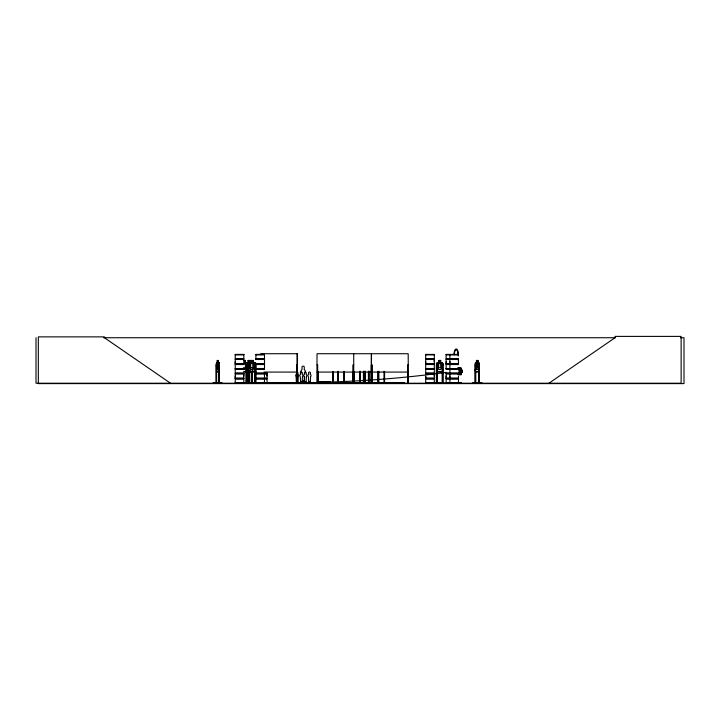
<?xml version="1.0" encoding="UTF-8"?>
<svg xmlns="http://www.w3.org/2000/svg" width="720" height="720" viewBox="0 0 720 720"><rect width="100%" height="100%" fill="white"/><g stroke="black" fill="none" stroke-linecap="round" stroke-linejoin="round"><path stroke-width="1.08" d="M235.233 378.126L235.233 373.905L243.819 373.905L243.81 378.126L235.233 378.126L235.242 376.02M243.819 363.69L235.233 363.69L235.242 361.584M243.81 376.02L243.81 373.905M264.492 376.02L264.492 373.905L264.492 378.126M264.492 361.584L264.492 359.478L255.915 359.478M267.057 376.02L267.057 373.905L255.915 373.905M425.718 378.126L425.718 376.02L425.709 378.126L434.295 378.126L434.295 373.905L425.709 373.905M425.709 363.69L425.709 359.478L434.295 359.478L434.286 363.69L425.709 363.69L425.718 361.584M434.286 376.02L434.286 373.905M434.286 361.584L434.286 359.478M458.478 376.02L458.469 378.126L446.13 378.126L446.139 376.02M446.13 363.69L446.13 359.478L458.478 359.478L458.469 363.69L446.13 363.69L446.139 361.584M449.901 361.584L449.901 363.69L449.892 359.478M449.901 376.02L449.901 378.126L449.892 373.905M458.469 361.584L458.469 359.478M303.66 382.68L303.66 380.673L302.616 380.673L302.67 383.22L293.778 382.842L300.663 383.13M314.523 382.878L321.399 382.851M368.451 383.211L368.397 371.349M375.327 382.878L357.003 383.175M304.281 382.185L304.578 376.659M329.796 382.869L341.208 383.22L329.796 382.869L343.665 382.743M303.201 380.799L303.273 381.312L302.859 380.997M425.637 368.676L434.304 368.784M218.853 371.799L219.177 369.558M213.048 382.878L222.21 382.878M219.159 383.211L218.826 362.772M246.753 362.7L248.814 366.111C246.447 367.857 247.887 370.494 248.868 367.299M352.755 383.211L352.971 371.502M478.71 371.799L479.241 363.492L478.755 362.7L477.819 362.7M461.367 372.339L461.079 373.464L459.513 373.464L458.838 370.233L459.513 369.099L461.079 369.099L461.367 370.233L462.303 370.152L462.303 372.411L461.394 372.411L462.276 372.339L462.231 370.152M472.41 382.878L482.103 382.878M442.17 371.799L442.935 369.558M254.376 371.799L255.15 369.558M216.369 383.22L216.342 363.501L217.359 362.7M239.67 383.166L264.681 382.842M247.212 382.554L247.221 383.22L247.302 371.349M250.587 382.878L244.647 383.175L250.632 383.22M255.186 383.175L255.15 363.492L254.349 362.7M255.303 382.554L255.294 383.22L255.492 382.554M452.232 383.166L461.313 382.878L446.139 382.923M435.321 382.878L444.042 382.878L442.026 383.175M437.094 383.175L437.022 364.878L436.428 364.878L436.365 383.22M378.549 383.175L378.657 371.349L378.828 383.166L377.1 383.13L385.542 383.22L383.85 383.13L383.904 382.554M260.577 382.554L260.586 383.22L260.649 382.554M316.89 382.878L317.034 353.727L371.322 353.727L371.421 383.175M317.34 382.851L317.349 382.554M337.482 383.166L337.545 382.554M371.079 383.175L371.052 382.554M371.052 383.211L371.322 364.878M371.385 383.13L371.484 353.727L408.186 353.727L408.375 383.175L407.493 382.554L407.493 383.22M461.079 374.598L461.394 368.694M458.91 374.598L458.028 373.923L458.901 374.67L461.16 374.67L461.394 373.95M458.217 356.049L458.424 354.717A5.778 2.205 -90 0 0 456.219 348.93A5.778 2.205 -90 0 0 454.014 354.717M475.083 383.22L475.092 363.501L475.587 362.7L476.514 362.7M478.773 371.799L475.515 371.799L475.605 362.772M425.709 383.04L425.718 378.972L434.295 378.972L434.295 383.04L425.691 383.202M248.346 383.22L248.373 363.501L249.093 362.7L250.704 362.7M248.445 363.537L249.129 362.772M246.888 362.7L246.132 363.492L246.168 383.22M246.24 363.528L246.915 362.772M255.627 371.799L254.925 369.558L254.925 363.492L255.645 362.7M296.028 383.022C296.703 384.057 296.019 381.69 296.208 382.86M300.411 382.86C299.493 381.744 300.726 383.805 300.537 383.22M301.41 382.68L301.239 383.211M301.419 382.923L302.121 383.058M304.587 382.68L304.857 381.726L304.857 382.923L303.921 383.193L304.587 383.193M304.668 383.211L304.857 382.923M305.874 383.211L306.45 382.221L306.27 382.86M310.473 382.86C312.48 383.193 306.468 383.247 308.529 382.86M308.214 383.22L308.988 383.202M310.077 383.211L310.473 383.202M458.028 368.73L458.838 367.974L458.091 368.73M235.233 383.04L235.233 378.972L243.819 378.972L243.819 383.04L235.215 383.211M296.793 371.907L296.406 374.229A1.53 1.53 0 0 0 296.091 376.632L296.406 382.527L297.936 382.527L298.26 376.632A1.53 1.53 0 0 0 297.936 374.229L297.909 372.375L296.973 371.835M548.946 383.22L615.042 337.734L615.042 336.393L681.129 336.393L681.129 383.22L36 383.22L36 337.734M250.704 362.772L249.579 363.528L249.579 367.74L250.704 369.549L252.81 369.549L253.944 367.74L253.944 363.528L252.81 362.772M298.449 383.211L298.323 382.221L298.143 382.86M301.932 383.22L302.229 383.22M306.144 383.22L306.621 383.202M248.211 383.175L248.328 382.554L249.885 382.554L249.885 383.22M255.897 383.049L255.942 364.878M247.527 363.519L248.229 363.6M103.572 337.734L615.384 337.734M680.625 337.734L684 337.734L684 383.607L38.322 383.607L38.322 336.87L104.418 336.87L104.418 337.734L170.505 383.22M260.721 353.727L297.423 353.727L297.486 382.842M235.224 354.393L243.828 354.393M255.915 354.393L264.51 354.393M425.7 354.393L434.304 354.393M446.13 354.393L458.487 354.393M458.487 354.546L446.13 354.564L446.139 358.632L458.478 358.632M235.242 354.816L243.81 354.816M255.924 354.816L264.492 354.816M425.718 354.816L434.286 354.816M446.139 354.816L458.469 354.816M235.179 358.92L243.882 358.92M255.861 358.92L264.564 358.92M425.646 358.92L434.358 358.92M446.076 358.92L458.541 358.92M235.179 359.181L243.882 359.181M255.861 359.181L264.564 359.181M425.646 359.181L434.358 359.181M446.076 359.181L458.541 359.181M243.819 359.478L235.233 359.478L235.233 363.69M243.405 360.441L245.475 360.441L245.403 362.772L246.42 363.528L246.42 367.74L245.403 369.549L243.504 369.549M245.439 362.7L248.202 362.7L248.175 360.441L250.236 360.441L250.173 362.772M217.323 360.513L218.268 360.513M243.468 360.513L245.403 360.513M248.238 360.513L250.173 360.513M250.704 360.513L253.332 360.513M438.669 360.513L440.703 360.513M476.496 360.513L477.828 360.513M252.99 360.891L251.082 360.891L251.082 361.647L252.441 361.647L252.441 360.891M218.232 362.7L218.907 362.7M252.81 362.7L254.718 362.7L255.438 363.492M438.624 362.7L437.13 362.7L436.446 363.501L436.59 383.22M440.757 362.7L442.17 362.7L442.935 363.492L442.935 383.22M216.657 362.772L218.898 362.772M243.504 362.772L254.691 362.772M437.166 362.772L442.143 362.772L442.863 363.528L442.782 383.22M475.551 362.772L478.737 362.772M216.342 363.501L216.729 371.727L218.898 371.727M219.177 363.492L218.844 362.7M254.925 363.492L255.069 383.22M478.701 362.7L479.241 363.492M243.504 363.528L245.403 363.528L245.403 367.74L243.504 367.74M250.704 363.528L252.81 363.528M255.915 363.69L264.501 363.69L264.501 359.478M235.179 363.987L243.882 363.987M255.861 363.987L264.564 363.987M425.646 363.987L434.358 363.987M446.076 363.987L458.541 363.987M235.179 364.248L243.882 364.248M255.861 364.248L264.564 364.248M425.646 364.248L434.358 364.248M446.076 364.248L458.541 364.248M243.819 364.545L235.233 364.545L235.233 368.604L243.81 368.496M255.915 364.545L264.501 364.545L264.501 368.604L255.879 368.775L264.51 368.784M458.478 364.545L446.13 364.545L446.13 368.604L458.487 368.604L446.139 368.496M219.141 364.878L218.853 383.22M246.24 364.878L246.897 364.878L246.861 383.22L246.798 364.878M248.4 364.878L249.021 364.878L249.093 383.22M297.423 364.878L296.802 364.878L296.847 383.22M317.034 364.878L317.655 364.878L317.727 383.22M353.727 364.878L353.106 364.878L353.097 383.22M371.484 364.878L372.105 364.878L372.177 383.22M408.186 364.878L407.565 364.878L407.628 383.22M442.935 364.878L442.269 364.878L442.296 383.211M475.128 364.878L475.695 364.878M250.704 367.74L252.81 367.74M457.749 367.794L460.116 367.794L460.116 368.415L457.749 368.415M458.829 367.902L461.169 367.902L461.43 368.73M255.924 368.496L264.492 368.496M425.718 368.496L434.286 368.496L434.295 364.545L425.709 364.545L425.709 368.604L434.304 368.604M243.828 368.613L235.152 368.721L243.828 368.784M446.13 368.784L458.487 368.784M243.828 368.973L235.224 368.973L235.242 373.059L243.819 373.059M255.915 369L264.51 369M446.13 368.982L458.487 368.973M235.242 369.243L243.81 369.243M255.924 369.243L264.492 369.243M425.718 369.243L434.286 369.243M446.139 369.243L458.469 369.243M216.414 369.558L216.702 371.799L218.916 371.799M243.918 371.727L254.691 371.727M437.166 371.727L442.143 371.727M475.551 371.727L478.737 371.727M243.909 371.799L254.736 371.799M442.188 371.799L437.112 371.799L436.446 369.558L437.13 371.799M264.06 372.078L297.423 372.078M317.034 372.078L371.322 372.078M371.484 372.078L408.186 372.078M255.915 373.059L267.066 373.059M446.13 373.059L458.478 373.059M235.179 373.356L243.882 373.356M255.861 373.356L267.129 373.356M425.646 373.356L434.358 373.356M446.076 373.356L458.541 373.356M235.179 373.617L243.882 373.617M255.861 373.617L267.129 373.617M425.646 373.617L434.358 373.617M446.076 373.617L458.541 373.617M457.749 374.526L461.151 374.598M255.915 378.126L267.066 378.126L267.066 373.905M235.179 378.414L243.882 378.414M255.861 378.414L267.129 378.414M425.646 378.414L434.358 378.414M446.076 378.414L458.541 378.414M235.179 378.675L243.882 378.675M255.861 378.675L267.129 378.675M425.646 378.675L434.358 378.675M446.076 378.675L458.541 378.675M255.915 378.972L267.066 378.972L267.066 383.04L250.983 383.13L267.057 382.923M296.82 381.519L297.522 381.519M302.526 382.221L302.346 382.86M318.816 382.176L330.48 382.176M216.054 382.554L216.648 382.554M219.204 382.554L218.61 382.554L218.637 383.22M246.168 382.554L247.473 382.554L247.473 383.22M251.685 382.554L252.477 382.554M255.951 382.554L254.448 382.554L254.448 383.22M263.583 382.653L404.316 382.653L404.316 383.22M436.365 382.554L437.166 382.554M442.197 382.554L442.998 382.554M475.083 382.554L475.74 382.554M478.773 382.554L479.43 382.554M300.888 382.734L301.869 382.734M304.803 382.734L305.784 382.734M309.006 382.734L309.996 382.734M235.242 382.923L243.81 382.923M293.778 382.878L306.45 382.86M308.349 382.86L310.653 382.86M377.1 382.878L378.882 383.22M383.85 382.878L385.587 382.878M425.718 382.923L434.286 382.923M444.042 382.878L441.936 383.22M306.468 383.112L304.146 383.022L304.155 382.221L304.326 382.86M353.844 383.166L353.799 382.554M354.222 383.13L354.123 371.502M461.331 383.166L446.13 383.049L446.139 378.972L458.478 378.972L458.478 383.04M449.856 383.202L449.892 378.972M354.6 383.211L354.429 382.653M344.493 383.166L344.358 371.349M297.864 383.175L297.792 382.653M255.537 383.175L255.69 364.878L254.511 364.878L254.61 383.22M263.025 383.175L262.998 382.554M260.046 383.175L260.145 382.554M256.851 382.842L256.932 382.554M246.249 383.175L246.339 364.878M371.691 383.166L371.772 364.878M257.31 383.166L257.202 382.554M254.682 362.7L255.402 363.492M248.238 369.549L247.221 367.74L247.221 363.528L248.238 362.772L248.202 360.441M254.997 369.549L255.708 371.727M249.129 371.727L248.445 369.549L249.075 371.799M246.915 371.727L246.204 369.549L246.87 371.799M257.49 383.184L257.463 382.554M371.538 383.184L371.556 382.554M475.137 369.549L475.578 371.799M479.43 383.22L479.385 364.878L478.818 364.878L478.773 383.22M479.232 382.554L479.232 383.22M479.178 363.492L479.097 383.22M479.007 364.878L478.962 383.22M477.873 362.7L477.873 360.441L476.451 360.441L476.451 362.7M477.819 360.441L478.449 367.74L477.774 369.549L476.496 369.549L475.821 367.74L475.821 363.528L476.496 362.772L476.514 360.441M475.695 371.349L475.74 383.22M475.506 364.878L475.551 383.22M475.317 364.878L475.317 383.22L475.272 382.554M460.116 374.526L460.116 373.905L446.13 373.905L446.13 378.126M459.891 367.794L459.891 368.415M459.891 373.905L459.891 374.526M449.892 354.564L449.901 358.632M449.892 364.545L449.892 368.604M449.892 369L449.901 373.059M442.341 364.878L442.413 383.22M437.094 364.878L437.166 383.22M402.975 382.653L402.975 383.22M384.705 382.554L384.705 383.22M384.57 371.349L384.57 383.22L384.489 382.554M384.12 382.554L384.111 383.22M384.03 371.349L383.967 383.22M378.117 371.349L378.117 383.22M378.054 371.349L378.054 383.22M372.006 371.502L372.015 383.22M368.964 371.349L368.964 383.22M368.82 382.554L368.82 383.22M368.775 371.349L368.694 383.22M368.595 371.349L368.55 383.22M365.274 371.349L365.319 383.22M365.085 371.349L365.13 383.22M364.905 371.349L364.905 383.22M364.86 382.554L364.86 383.22M364.707 371.349L364.671 383.22M364.005 371.349L364.005 383.22M363.861 382.554L363.996 383.22M363.816 371.349L363.717 383.22M363.636 371.349L363.591 383.22M363.438 371.349L363.402 383.22M360.315 371.349L360.36 383.22M360.126 371.349L360.171 383.22M360.054 382.554L360.018 383.22M359.946 371.349L359.901 383.22M359.757 371.349L359.739 383.22M354.051 382.554L354.051 383.22M353.727 353.727L353.718 383.22M353.502 371.502L353.502 383.22L353.43 382.554M353.286 364.878L353.322 383.22M344.286 382.554L344.286 383.22M343.809 382.554L343.809 383.22M343.737 371.349L343.665 383.22M338.238 371.349L338.31 383.22M338.166 382.554L338.166 383.22M337.914 371.502L337.896 383.22M337.761 371.502L337.77 383.22L337.617 371.349M333.333 371.502L333.342 383.22M333.243 371.502L333.108 383.22M333.018 371.502L332.955 383.22M330.48 383.22L330.48 381.888L318.816 381.888L318.816 383.22M318.15 382.554L318.114 383.22M318.042 371.502L318.078 383.22M317.844 371.502L317.835 383.22M317.493 382.554L317.619 383.22M317.106 382.554L317.106 383.22M316.287 382.653L316.287 383.22M309.852 382.86L309.852 381.519L309.15 381.519L309.15 382.86M305.649 382.86L305.649 381.519L304.947 381.519L304.947 382.86M301.734 382.86L301.734 381.519L301.032 381.519L301.032 382.86M297.342 364.878L297.333 383.22M297.099 353.727L297.099 383.22L297.036 382.554M296.73 382.554L296.73 383.22M265.356 382.653L265.356 383.22M264.492 378.972L264.411 383.22M264.015 382.653L264.015 383.22M263.241 382.554L263.241 383.22M263.178 382.554L263.133 383.22M262.719 382.554L262.71 383.22M262.548 382.554L262.557 383.22M261.414 382.743L261.414 383.22M261.27 382.554L261.342 383.22M261.108 382.554L261.171 383.22M261.027 382.554L261.009 383.22M260.793 382.554L260.793 383.22M260.478 382.743L260.478 383.22M259.956 382.554L260.01 383.22M259.533 382.554L259.506 383.22M257.733 383.22L257.661 382.554L257.625 383.22M257.103 382.554L257.049 383.22M256.509 382.554L256.5 383.22L256.302 382.554M256.203 382.554L256.203 383.22L256.086 382.554M255.753 382.554L255.753 383.22M254.871 382.554L254.853 383.22M254.709 382.554L254.709 383.22M253.332 362.772L253.404 360.441L250.632 360.441L250.704 371.799M252.891 360.441L252.891 362.7M252.81 360.513L252.81 371.799M252.414 371.349L252.414 383.22M252.315 371.349L252.315 383.22M252.234 382.554L252.216 383.22M251.955 382.554L251.955 383.22M251.856 371.349L251.802 383.22L251.748 371.349M250.137 360.513L250.137 362.772M249.714 371.349L249.786 383.22M249.633 382.554L249.624 383.22M249.264 371.349L249.354 383.22L249.156 371.349M248.238 363.528L248.238 367.74M246.681 382.554L246.681 383.22M246.438 382.554L246.42 383.22M241.956 382.743L241.956 383.22M241.893 382.554L241.857 383.22M241.704 382.554L241.695 383.22M241.425 382.554L241.335 383.22M241.227 382.554L241.164 383.22M218.979 382.554L218.952 383.22M218.664 369.189L218.664 383.22M217.359 360.441L216.918 367.74L217.386 369.549L218.268 369.549L218.736 363.528L218.232 360.441L217.287 360.441L217.287 362.7M216.621 383.22L216.585 364.878L216.108 364.878L216.108 383.22L216.072 382.554M216.396 382.554L216.396 383.22M446.589 372.33A1279.548 1199.223 90 0 1 330.48 382.032M305.127 372.87A2.295 2.295 0 0 0 304.281 369.729L304.281 367.254A1.143 1.143 0 0 0 303.138 366.111A1.143 1.143 0 0 0 301.995 367.254L301.995 369.729A2.295 2.295 0 0 0 301.149 372.87M454.338 354.717A4.824 1.836 -90 0 1 456.183 349.884A4.824 1.836 -90 0 1 458.019 354.717M459.198 372.681L459.243 373.257L460.215 371.754L461.178 373.167L460.413 371.313L461.178 369.396L460.215 370.827L459.243 369.306L460.035 371.277L459.198 372.681M302.463 376.632L302.148 382.527L300.618 382.527L300.294 376.632A1.53 1.53 0 0 1 300.618 374.229C299.223 371.214 303.534 371.214 302.148 374.229A1.53 1.53 0 0 1 302.463 376.632M306.378 376.632L306.063 382.527L304.533 382.527L304.218 376.632A1.53 1.53 0 0 1 304.533 374.229C303.138 371.214 307.458 371.214 306.063 374.229A1.53 1.53 0 0 1 306.378 376.632M310.581 376.632L310.266 382.527L308.736 382.527L308.421 376.632A1.53 1.53 0 0 1 308.736 374.229C307.341 371.214 311.661 371.214 310.266 374.229A1.53 1.53 0 0 1 310.581 376.632M441.756 367.74L440.685 369.549L438.669 369.549L437.598 367.74L437.598 363.528L438.669 362.772L438.624 360.441L440.775 360.441L440.685 362.772L441.756 363.528L441.756 367.74M243.828 354.546L235.224 354.564L235.242 358.632L243.819 358.632L243.819 354.564M264.51 354.564L255.915 354.564L255.924 358.632L264.501 358.632L264.501 354.564M434.304 354.564L425.7 354.555L425.718 358.632L434.295 358.632L434.295 354.564M218.115 360.891L217.548 360.891L217.548 361.647L218.115 361.647L218.115 360.891M245.061 360.891L243.846 360.891L243.846 361.647L245.061 361.647L245.061 360.891M249.804 360.891L248.58 360.891L248.58 361.647L249.804 361.647L249.804 360.891M440.325 360.891L439.029 360.891L439.029 361.647L440.325 361.647L440.325 360.891M477.54 360.891L476.73 360.891L476.73 361.647L477.54 361.647L477.54 360.891M218.268 363.528L217.386 363.528L217.386 367.74L218.268 367.74L218.268 363.528M440.685 363.528L438.669 363.528L438.669 367.74L440.685 367.74L440.685 363.528M477.774 363.528L476.496 363.528L476.496 367.74L477.774 367.74L477.774 363.528M434.304 368.982L425.7 368.973L425.718 373.059L434.295 373.059L434.295 369M461.079 370.233L459.513 370.233L459.513 372.339L461.079 372.339L461.079 370.233M462.069 370.611L461.781 371.961L462.069 370.611M259.821 383.175L259.74 382.554L259.839 383.22"/></g></svg>
